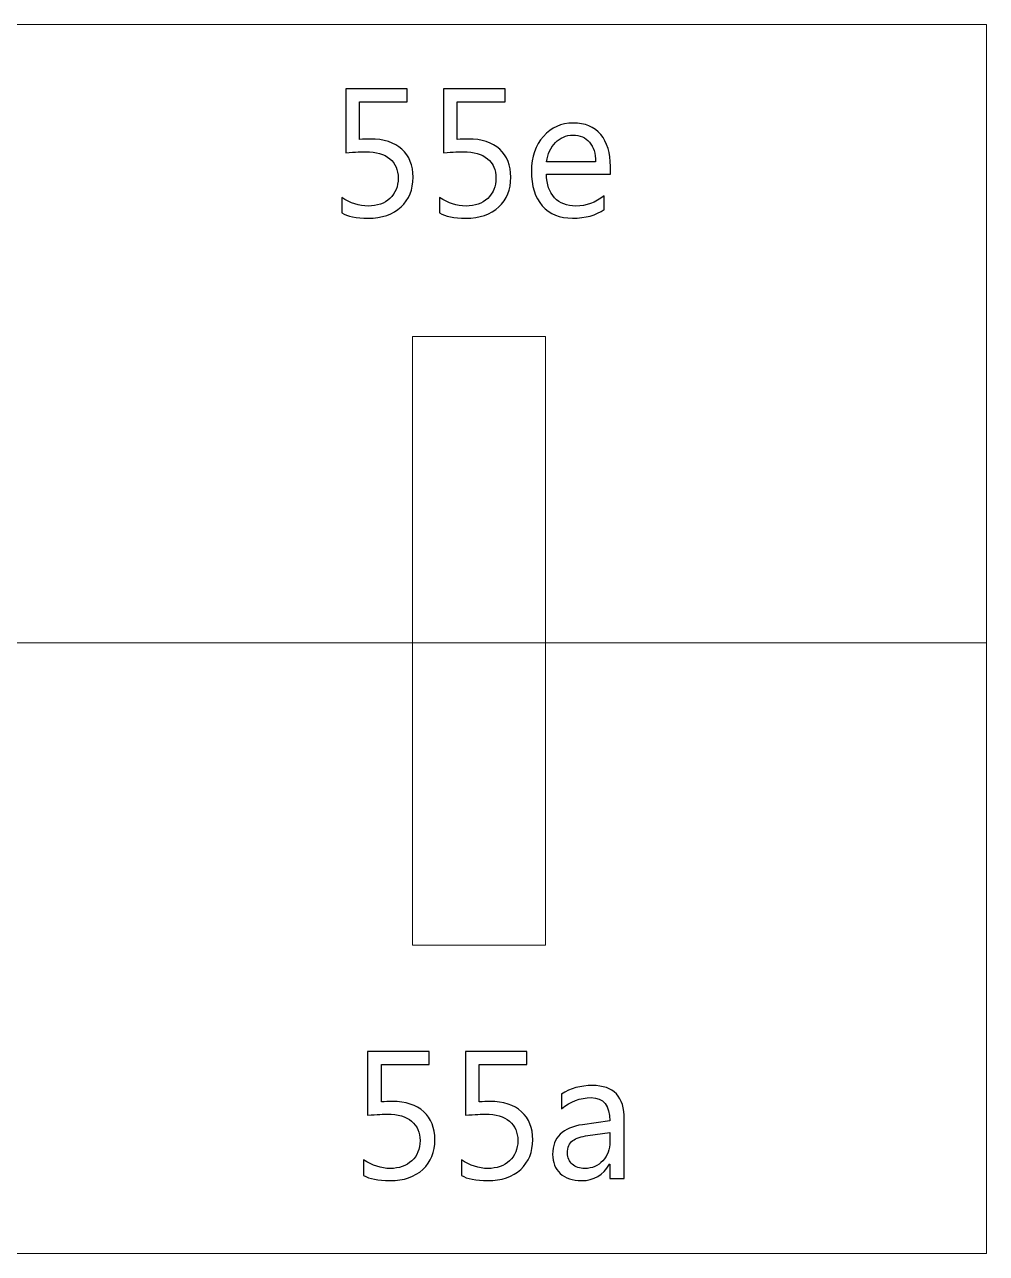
# Model space of a CAD drawing. Header units: centimetres. Extents: x -19.4 to 19.9, y -26.5 to 22.7.
# Drawn here: x -0.068 to 2.176, y 19.805 to 22.671 of the extents above; entities that cross this region are included whole.
import ezdxf

# ---------------------------------------------------------------- set-up
doc = ezdxf.new("R2010")
doc.units = ezdxf.units.CM
doc.header["$MEASUREMENT"] = 0
doc.layers.add('Camada 1', color=7, linetype='Continuous')

msp = doc.modelspace()

# ---------------------------------------------------------------- linework, layer by layer
at = {"layer": 'Camada 1', "color": 7, "lineweight": 9}
msp.add_lwpolyline([(0.83749, 20.52374), (1.14763, 20.52374), (1.14763, 21.94334), (0.83749, 21.94334), (0.83749, 20.52374)], close=True, dxfattribs=at)
for points in [[(-5.71413, 22.67052), (-5.71413, 22.67052), (2.17639, 22.67048), (2.17639, 22.67048), (2.17639, 22.67048), (2.17639, 22.67048), (2.17639, 19.8054), (2.17639, 19.8054), (2.17639, 19.8054), (2.17639, 19.8054), (-5.71413, 19.80566), (-5.71413, 19.80566), (-5.71413, 19.80566), (-5.71413, 19.80566), (-5.71413, 22.67052), (-5.71413, 22.67052)], [(-5.71413, 21.22868), (-5.71413, 21.22868), (2.17639, 21.22866), (2.17639, 21.22866), (2.17639, 21.22866), (2.17639, 21.22866), (2.17639, 19.8054), (2.17639, 19.8054), (2.17639, 19.8054), (2.17639, 19.8054), (-5.71413, 19.80553), (-5.71413, 19.80553), (-5.71413, 19.80553), (-5.71413, 19.80553), (-5.71413, 21.22868), (-5.71413, 21.22868)]]:
    msp.add_open_spline(points, degree=3, knots=[0, 0, 0, 0, 0.2, 0.2, 0.2, 0.2, 0.4, 0.4, 0.4, 0.4, 0.6, 0.6, 0.6, 0.6, 1, 1, 1, 1], dxfattribs=at)
at = {"layer": 'Camada 1', "color": 7}
for points, knots in [([(0.67222, 22.2314), (0.67222, 22.2314), (0.67222, 22.26738), (0.67222, 22.26738), (0.67222, 22.26738), (0.69247, 22.25412), (0.71307, 22.24748), (0.73402, 22.24748), (0.73402, 22.24748), (0.75498, 22.24748), (0.77184, 22.25341), (0.78468, 22.26526), (0.78468, 22.26526), (0.79746, 22.27705), (0.80388, 22.29278), (0.80388, 22.31233), (0.80388, 22.31233), (0.80388, 22.33173), (0.79731, 22.3469), (0.78426, 22.35776), (0.78426, 22.35776), (0.77114, 22.36863), (0.75244, 22.37406), (0.72803, 22.37406), (0.72803, 22.37406), (0.71977, 22.37406), (0.70425, 22.37322), (0.68153, 22.37159), (0.68153, 22.37159), (0.68153, 22.37159), (0.68153, 22.52054), (0.68153, 22.52054), (0.68153, 22.52054), (0.68153, 22.52054), (0.82504, 22.52054), (0.82504, 22.52054), (0.82504, 22.52054), (0.82504, 22.52054), (0.82504, 22.49006), (0.82504, 22.49006), (0.82504, 22.49006), (0.82504, 22.49006), (0.7137, 22.49006), (0.7137, 22.49006), (0.7137, 22.49006), (0.7137, 22.49006), (0.7137, 22.40285), (0.7137, 22.40285), (0.7137, 22.40285), (0.72281, 22.40341), (0.7312, 22.4037), (0.73896, 22.4037), (0.73896, 22.4037), (0.77064, 22.4037), (0.7952, 22.39572), (0.81255, 22.37985), (0.81255, 22.37985), (0.82991, 22.36397), (0.83859, 22.34217), (0.83859, 22.31451), (0.83859, 22.31451), (0.83859, 22.28587), (0.82928, 22.26279), (0.81058, 22.24537), (0.81058, 22.24537), (0.79188, 22.22787), (0.7662, 22.21912), (0.73367, 22.21912), (0.73367, 22.21912), (0.70623, 22.21912), (0.68576, 22.22321), (0.67222, 22.2314)], [0, 0, 0, 0, 0.0526316, 0.0526316, 0.0526316, 0.0526316, 0.1052632, 0.1052632, 0.1052632, 0.1052632, 0.1578947, 0.1578947, 0.1578947, 0.1578947, 0.2105263, 0.2105263, 0.2105263, 0.2105263, 0.2631579, 0.2631579, 0.2631579, 0.2631579, 0.3157895, 0.3157895, 0.3157895, 0.3157895, 0.3684211, 0.3684211, 0.3684211, 0.3684211, 0.4210526, 0.4210526, 0.4210526, 0.4210526, 0.4736842, 0.4736842, 0.4736842, 0.4736842, 0.5263158, 0.5263158, 0.5263158, 0.5263158, 0.5789474, 0.5789474, 0.5789474, 0.5789474, 0.6315789, 0.6315789, 0.6315789, 0.6315789, 0.6842105, 0.6842105, 0.6842105, 0.6842105, 0.7368421, 0.7368421, 0.7368421, 0.7368421, 0.7894737, 0.7894737, 0.7894737, 0.7894737, 0.8421053, 0.8421053, 0.8421053, 0.8421053, 0.8947368, 0.8947368, 0.8947368, 0.8947368, 1, 1, 1, 1]), ([(0.9004, 22.2314), (0.9004, 22.2314), (0.9004, 22.26738), (0.9004, 22.26738), (0.9004, 22.26738), (0.92065, 22.25412), (0.94125, 22.24748), (0.9622, 22.24748), (0.9622, 22.24748), (0.98316, 22.24748), (1.00002, 22.25341), (1.01286, 22.26526), (1.01286, 22.26526), (1.02564, 22.27705), (1.03206, 22.29278), (1.03206, 22.31233), (1.03206, 22.31233), (1.03206, 22.33173), (1.02549, 22.3469), (1.01244, 22.35776), (1.01244, 22.35776), (0.99932, 22.36863), (0.98062, 22.37406), (0.95621, 22.37406), (0.95621, 22.37406), (0.94795, 22.37406), (0.93243, 22.37322), (0.90971, 22.37159), (0.90971, 22.37159), (0.90971, 22.37159), (0.90971, 22.52054), (0.90971, 22.52054), (0.90971, 22.52054), (0.90971, 22.52054), (1.05322, 22.52054), (1.05322, 22.52054), (1.05322, 22.52054), (1.05322, 22.52054), (1.05322, 22.49006), (1.05322, 22.49006), (1.05322, 22.49006), (1.05322, 22.49006), (0.94188, 22.49006), (0.94188, 22.49006), (0.94188, 22.49006), (0.94188, 22.49006), (0.94188, 22.40285), (0.94188, 22.40285), (0.94188, 22.40285), (0.95099, 22.40341), (0.95938, 22.4037), (0.96714, 22.4037), (0.96714, 22.4037), (0.99882, 22.4037), (1.02338, 22.39572), (1.04073, 22.37985), (1.04073, 22.37985), (1.05809, 22.36397), (1.06677, 22.34217), (1.06677, 22.31451), (1.06677, 22.31451), (1.06677, 22.28587), (1.05746, 22.26279), (1.03876, 22.24537), (1.03876, 22.24537), (1.02006, 22.22787), (0.99438, 22.21912), (0.96185, 22.21912), (0.96185, 22.21912), (0.93441, 22.21912), (0.91394, 22.22321), (0.9004, 22.2314)], [0, 0, 0, 0, 0.0526316, 0.0526316, 0.0526316, 0.0526316, 0.1052632, 0.1052632, 0.1052632, 0.1052632, 0.1578947, 0.1578947, 0.1578947, 0.1578947, 0.2105263, 0.2105263, 0.2105263, 0.2105263, 0.2631579, 0.2631579, 0.2631579, 0.2631579, 0.3157895, 0.3157895, 0.3157895, 0.3157895, 0.3684211, 0.3684211, 0.3684211, 0.3684211, 0.4210526, 0.4210526, 0.4210526, 0.4210526, 0.4736842, 0.4736842, 0.4736842, 0.4736842, 0.5263158, 0.5263158, 0.5263158, 0.5263158, 0.5789474, 0.5789474, 0.5789474, 0.5789474, 0.6315789, 0.6315789, 0.6315789, 0.6315789, 0.6842105, 0.6842105, 0.6842105, 0.6842105, 0.7368421, 0.7368421, 0.7368421, 0.7368421, 0.7894737, 0.7894737, 0.7894737, 0.7894737, 0.8421053, 0.8421053, 0.8421053, 0.8421053, 0.8947368, 0.8947368, 0.8947368, 0.8947368, 1, 1, 1, 1]), ([(1.29918, 22.32157), (1.29918, 22.32157), (1.14974, 22.32157), (1.14974, 22.32157), (1.14974, 22.32157), (1.15031, 22.29793), (1.15666, 22.27966), (1.16872, 22.26682), (1.16872, 22.26682), (1.18086, 22.2539), (1.19751, 22.24748), (1.21868, 22.24748), (1.21868, 22.24748), (1.24253, 22.24748), (1.2644, 22.25539), (1.28437, 22.27119), (1.28437, 22.27119), (1.28437, 22.27119), (1.28437, 22.23944), (1.28437, 22.23944), (1.28437, 22.23944), (1.26581, 22.22589), (1.24119, 22.21912), (1.21063, 22.21912), (1.21063, 22.21912), (1.18079, 22.21912), (1.15729, 22.22872), (1.14022, 22.24798), (1.14022, 22.24798), (1.12314, 22.26724), (1.11461, 22.29433), (1.11461, 22.32919), (1.11461, 22.32919), (1.11461, 22.36221), (1.12392, 22.38902), (1.14262, 22.40983), (1.14262, 22.40983), (1.16132, 22.43058), (1.18446, 22.44095), (1.21219, 22.44095), (1.21219, 22.44095), (1.23985, 22.44095), (1.26129, 22.43199), (1.27646, 22.41407), (1.27646, 22.41407), (1.29163, 22.39615), (1.29918, 22.37124), (1.29918, 22.33935), (1.29918, 22.33935), (1.29918, 22.33935), (1.29918, 22.32157), (1.29918, 22.32157)], [0, 0, 0, 0, 0.0714286, 0.0714286, 0.0714286, 0.0714286, 0.1428571, 0.1428571, 0.1428571, 0.1428571, 0.2142857, 0.2142857, 0.2142857, 0.2142857, 0.2857143, 0.2857143, 0.2857143, 0.2857143, 0.3571429, 0.3571429, 0.3571429, 0.3571429, 0.4285714, 0.4285714, 0.4285714, 0.4285714, 0.5, 0.5, 0.5, 0.5, 0.5714286, 0.5714286, 0.5714286, 0.5714286, 0.6428571, 0.6428571, 0.6428571, 0.6428571, 0.7142857, 0.7142857, 0.7142857, 0.7142857, 0.7857143, 0.7857143, 0.7857143, 0.7857143, 0.8571429, 0.8571429, 0.8571429, 0.8571429, 1, 1, 1, 1]), ([(1.26447, 22.35036), (1.26433, 22.36997), (1.2596, 22.38528), (1.25029, 22.39622), (1.25029, 22.39622), (1.24097, 22.40715), (1.22806, 22.41259), (1.21155, 22.41259), (1.21155, 22.41259), (1.19561, 22.41259), (1.18199, 22.40687), (1.17084, 22.39537), (1.17084, 22.39537), (1.15969, 22.38387), (1.15278, 22.36891), (1.15017, 22.35036), (1.15017, 22.35036), (1.15017, 22.35036), (1.26447, 22.35036), (1.26447, 22.35036)], [0, 0, 0, 0, 0.1666667, 0.1666667, 0.1666667, 0.1666667, 0.3333333, 0.3333333, 0.3333333, 0.3333333, 0.5, 0.5, 0.5, 0.5, 0.6666667, 0.6666667, 0.6666667, 0.6666667, 1, 1, 1, 1]), ([(0.72322, 19.9874), (0.72322, 19.9874), (0.72322, 20.02338), (0.72322, 20.02338), (0.72322, 20.02338), (0.74347, 20.01012), (0.76407, 20.00348), (0.78502, 20.00348), (0.78502, 20.00348), (0.80598, 20.00348), (0.82284, 20.00941), (0.83568, 20.02126), (0.83568, 20.02126), (0.84846, 20.03305), (0.85488, 20.04878), (0.85488, 20.06833), (0.85488, 20.06833), (0.85488, 20.08773), (0.84831, 20.1029), (0.83526, 20.11376), (0.83526, 20.11376), (0.82214, 20.12463), (0.80344, 20.13006), (0.77903, 20.13006), (0.77903, 20.13006), (0.77077, 20.13006), (0.75525, 20.12922), (0.73253, 20.12759), (0.73253, 20.12759), (0.73253, 20.12759), (0.73253, 20.27654), (0.73253, 20.27654), (0.73253, 20.27654), (0.73253, 20.27654), (0.87604, 20.27654), (0.87604, 20.27654), (0.87604, 20.27654), (0.87604, 20.27654), (0.87604, 20.24606), (0.87604, 20.24606), (0.87604, 20.24606), (0.87604, 20.24606), (0.7647, 20.24606), (0.7647, 20.24606), (0.7647, 20.24606), (0.7647, 20.24606), (0.7647, 20.15885), (0.7647, 20.15885), (0.7647, 20.15885), (0.77381, 20.15941), (0.7822, 20.1597), (0.78996, 20.1597), (0.78996, 20.1597), (0.82164, 20.1597), (0.8462, 20.15172), (0.86355, 20.13585), (0.86355, 20.13585), (0.88091, 20.11997), (0.88959, 20.09817), (0.88959, 20.07051), (0.88959, 20.07051), (0.88959, 20.04187), (0.88028, 20.01879), (0.86158, 20.00137), (0.86158, 20.00137), (0.84288, 19.98387), (0.8172, 19.97512), (0.78467, 19.97512), (0.78467, 19.97512), (0.75723, 19.97512), (0.73676, 19.97921), (0.72322, 19.9874)], [0, 0, 0, 0, 0.0526316, 0.0526316, 0.0526316, 0.0526316, 0.1052632, 0.1052632, 0.1052632, 0.1052632, 0.1578947, 0.1578947, 0.1578947, 0.1578947, 0.2105263, 0.2105263, 0.2105263, 0.2105263, 0.2631579, 0.2631579, 0.2631579, 0.2631579, 0.3157895, 0.3157895, 0.3157895, 0.3157895, 0.3684211, 0.3684211, 0.3684211, 0.3684211, 0.4210526, 0.4210526, 0.4210526, 0.4210526, 0.4736842, 0.4736842, 0.4736842, 0.4736842, 0.5263158, 0.5263158, 0.5263158, 0.5263158, 0.5789474, 0.5789474, 0.5789474, 0.5789474, 0.6315789, 0.6315789, 0.6315789, 0.6315789, 0.6842105, 0.6842105, 0.6842105, 0.6842105, 0.7368421, 0.7368421, 0.7368421, 0.7368421, 0.7894737, 0.7894737, 0.7894737, 0.7894737, 0.8421053, 0.8421053, 0.8421053, 0.8421053, 0.8947368, 0.8947368, 0.8947368, 0.8947368, 1, 1, 1, 1]), ([(0.9514, 19.9874), (0.9514, 19.9874), (0.9514, 20.02338), (0.9514, 20.02338), (0.9514, 20.02338), (0.97165, 20.01012), (0.99225, 20.00348), (1.0132, 20.00348), (1.0132, 20.00348), (1.03416, 20.00348), (1.05102, 20.00941), (1.06386, 20.02126), (1.06386, 20.02126), (1.07664, 20.03305), (1.08306, 20.04878), (1.08306, 20.06833), (1.08306, 20.06833), (1.08306, 20.08773), (1.07649, 20.1029), (1.06344, 20.11376), (1.06344, 20.11376), (1.05032, 20.12463), (1.03162, 20.13006), (1.00721, 20.13006), (1.00721, 20.13006), (0.99895, 20.13006), (0.98343, 20.12922), (0.96071, 20.12759), (0.96071, 20.12759), (0.96071, 20.12759), (0.96071, 20.27654), (0.96071, 20.27654), (0.96071, 20.27654), (0.96071, 20.27654), (1.10422, 20.27654), (1.10422, 20.27654), (1.10422, 20.27654), (1.10422, 20.27654), (1.10422, 20.24606), (1.10422, 20.24606), (1.10422, 20.24606), (1.10422, 20.24606), (0.99288, 20.24606), (0.99288, 20.24606), (0.99288, 20.24606), (0.99288, 20.24606), (0.99288, 20.15885), (0.99288, 20.15885), (0.99288, 20.15885), (1.00199, 20.15941), (1.01038, 20.1597), (1.01814, 20.1597), (1.01814, 20.1597), (1.04982, 20.1597), (1.07438, 20.15172), (1.09173, 20.13585), (1.09173, 20.13585), (1.10909, 20.11997), (1.11777, 20.09817), (1.11777, 20.07051), (1.11777, 20.07051), (1.11777, 20.04187), (1.10846, 20.01879), (1.08976, 20.00137), (1.08976, 20.00137), (1.07106, 19.98387), (1.04538, 19.97512), (1.01285, 19.97512), (1.01285, 19.97512), (0.98541, 19.97512), (0.96494, 19.97921), (0.9514, 19.9874)], [0, 0, 0, 0, 0.0526316, 0.0526316, 0.0526316, 0.0526316, 0.1052632, 0.1052632, 0.1052632, 0.1052632, 0.1578947, 0.1578947, 0.1578947, 0.1578947, 0.2105263, 0.2105263, 0.2105263, 0.2105263, 0.2631579, 0.2631579, 0.2631579, 0.2631579, 0.3157895, 0.3157895, 0.3157895, 0.3157895, 0.3684211, 0.3684211, 0.3684211, 0.3684211, 0.4210526, 0.4210526, 0.4210526, 0.4210526, 0.4736842, 0.4736842, 0.4736842, 0.4736842, 0.5263158, 0.5263158, 0.5263158, 0.5263158, 0.5789474, 0.5789474, 0.5789474, 0.5789474, 0.6315789, 0.6315789, 0.6315789, 0.6315789, 0.6842105, 0.6842105, 0.6842105, 0.6842105, 0.7368421, 0.7368421, 0.7368421, 0.7368421, 0.7894737, 0.7894737, 0.7894737, 0.7894737, 0.8421053, 0.8421053, 0.8421053, 0.8421053, 0.8947368, 0.8947368, 0.8947368, 0.8947368, 1, 1, 1, 1]), ([(1.33156, 19.9802), (1.33156, 19.9802), (1.29769, 19.9802), (1.29769, 19.9802), (1.29769, 19.9802), (1.29769, 19.9802), (1.29769, 20.01329), (1.29769, 20.01329), (1.29769, 20.01329), (1.29769, 20.01329), (1.29684, 20.01329), (1.29684, 20.01329), (1.29684, 20.01329), (1.2821, 19.98782), (1.26044, 19.97512), (1.23172, 19.97512), (1.23172, 19.97512), (1.21062, 19.97512), (1.19411, 19.98069), (1.18219, 19.99191), (1.18219, 19.99191), (1.17026, 20.00306), (1.16434, 20.01788), (1.16434, 20.03636), (1.16434, 20.03636), (1.16434, 20.07595), (1.18762, 20.09902), (1.23419, 20.10551), (1.23419, 20.10551), (1.23419, 20.10551), (1.29769, 20.1144), (1.29769, 20.1144), (1.29769, 20.1144), (1.29769, 20.15052), (1.28315, 20.16859), (1.25409, 20.16859), (1.25409, 20.16859), (1.22861, 20.16859), (1.20561, 20.15984), (1.18508, 20.14234), (1.18508, 20.14234), (1.18508, 20.14234), (1.18508, 20.17705), (1.18508, 20.17705), (1.18508, 20.17705), (1.20589, 20.19032), (1.22981, 20.19695), (1.25698, 20.19695), (1.25698, 20.19695), (1.30672, 20.19695), (1.33156, 20.17063), (1.33156, 20.11793), (1.33156, 20.11793), (1.33156, 20.11793), (1.33156, 19.9802), (1.33156, 19.9802)], [0, 0, 0, 0, 0.0666667, 0.0666667, 0.0666667, 0.0666667, 0.1333333, 0.1333333, 0.1333333, 0.1333333, 0.2, 0.2, 0.2, 0.2, 0.2666667, 0.2666667, 0.2666667, 0.2666667, 0.3333333, 0.3333333, 0.3333333, 0.3333333, 0.4, 0.4, 0.4, 0.4, 0.4666667, 0.4666667, 0.4666667, 0.4666667, 0.5333333, 0.5333333, 0.5333333, 0.5333333, 0.6, 0.6, 0.6, 0.6, 0.6666667, 0.6666667, 0.6666667, 0.6666667, 0.7333333, 0.7333333, 0.7333333, 0.7333333, 0.8, 0.8, 0.8, 0.8, 0.8666667, 0.8666667, 0.8666667, 0.8666667, 1, 1, 1, 1]), ([(1.29769, 20.08731), (1.29769, 20.08731), (1.24661, 20.08025), (1.24661, 20.08025), (1.24661, 20.08025), (1.23087, 20.07806), (1.21902, 20.07411), (1.21105, 20.06854), (1.21105, 20.06854), (1.20307, 20.06289), (1.19905, 20.05301), (1.19905, 20.03876), (1.19905, 20.03876), (1.19905, 20.02839), (1.20272, 20.01992), (1.21013, 20.01336), (1.21013, 20.01336), (1.21747, 20.0068), (1.22734, 20.00348), (1.23955, 20.00348), (1.23955, 20.00348), (1.25641, 20.00348), (1.27031, 20.00941), (1.28125, 20.02119), (1.28125, 20.02119), (1.29219, 20.03305), (1.29769, 20.048), (1.29769, 20.06614), (1.29769, 20.06614), (1.29769, 20.06614), (1.29769, 20.08731), (1.29769, 20.08731)], [0, 0, 0, 0, 0.1111111, 0.1111111, 0.1111111, 0.1111111, 0.2222222, 0.2222222, 0.2222222, 0.2222222, 0.3333333, 0.3333333, 0.3333333, 0.3333333, 0.4444444, 0.4444444, 0.4444444, 0.4444444, 0.5555556, 0.5555556, 0.5555556, 0.5555556, 0.6666667, 0.6666667, 0.6666667, 0.6666667, 0.7777778, 0.7777778, 0.7777778, 0.7777778, 1, 1, 1, 1])]:
    msp.add_open_spline(points, degree=3, knots=knots, dxfattribs=at)
at = {"layer": 'Camada 1', "color": 250, "lineweight": 9}
for points, knots in [([(0.67222, 22.2314), (0.67222, 22.2314), (0.67222, 22.26738), (0.67222, 22.26738), (0.67222, 22.26738), (0.69247, 22.25412), (0.71307, 22.24748), (0.73402, 22.24748), (0.73402, 22.24748), (0.75498, 22.24748), (0.77184, 22.25341), (0.78468, 22.26526), (0.78468, 22.26526), (0.79746, 22.27705), (0.80388, 22.29278), (0.80388, 22.31233), (0.80388, 22.31233), (0.80388, 22.33173), (0.79731, 22.3469), (0.78426, 22.35776), (0.78426, 22.35776), (0.77114, 22.36863), (0.75244, 22.37406), (0.72803, 22.37406), (0.72803, 22.37406), (0.71977, 22.37406), (0.70425, 22.37322), (0.68153, 22.37159), (0.68153, 22.37159), (0.68153, 22.37159), (0.68153, 22.52054), (0.68153, 22.52054), (0.68153, 22.52054), (0.68153, 22.52054), (0.82504, 22.52054), (0.82504, 22.52054), (0.82504, 22.52054), (0.82504, 22.52054), (0.82504, 22.49006), (0.82504, 22.49006), (0.82504, 22.49006), (0.82504, 22.49006), (0.7137, 22.49006), (0.7137, 22.49006), (0.7137, 22.49006), (0.7137, 22.49006), (0.7137, 22.40285), (0.7137, 22.40285), (0.7137, 22.40285), (0.72281, 22.40341), (0.7312, 22.4037), (0.73896, 22.4037), (0.73896, 22.4037), (0.77064, 22.4037), (0.7952, 22.39572), (0.81255, 22.37985), (0.81255, 22.37985), (0.82991, 22.36397), (0.83859, 22.34217), (0.83859, 22.31451), (0.83859, 22.31451), (0.83859, 22.28587), (0.82928, 22.26279), (0.81058, 22.24537), (0.81058, 22.24537), (0.79188, 22.22787), (0.7662, 22.21912), (0.73367, 22.21912), (0.73367, 22.21912), (0.70623, 22.21912), (0.68576, 22.22321), (0.67222, 22.2314)], [0, 0, 0, 0, 0.0526316, 0.0526316, 0.0526316, 0.0526316, 0.1052632, 0.1052632, 0.1052632, 0.1052632, 0.1578947, 0.1578947, 0.1578947, 0.1578947, 0.2105263, 0.2105263, 0.2105263, 0.2105263, 0.2631579, 0.2631579, 0.2631579, 0.2631579, 0.3157895, 0.3157895, 0.3157895, 0.3157895, 0.3684211, 0.3684211, 0.3684211, 0.3684211, 0.4210526, 0.4210526, 0.4210526, 0.4210526, 0.4736842, 0.4736842, 0.4736842, 0.4736842, 0.5263158, 0.5263158, 0.5263158, 0.5263158, 0.5789474, 0.5789474, 0.5789474, 0.5789474, 0.6315789, 0.6315789, 0.6315789, 0.6315789, 0.6842105, 0.6842105, 0.6842105, 0.6842105, 0.7368421, 0.7368421, 0.7368421, 0.7368421, 0.7894737, 0.7894737, 0.7894737, 0.7894737, 0.8421053, 0.8421053, 0.8421053, 0.8421053, 0.8947368, 0.8947368, 0.8947368, 0.8947368, 1, 1, 1, 1]), ([(0.9004, 22.2314), (0.9004, 22.2314), (0.9004, 22.26738), (0.9004, 22.26738), (0.9004, 22.26738), (0.92065, 22.25412), (0.94125, 22.24748), (0.9622, 22.24748), (0.9622, 22.24748), (0.98316, 22.24748), (1.00002, 22.25341), (1.01286, 22.26526), (1.01286, 22.26526), (1.02564, 22.27705), (1.03206, 22.29278), (1.03206, 22.31233), (1.03206, 22.31233), (1.03206, 22.33173), (1.02549, 22.3469), (1.01244, 22.35776), (1.01244, 22.35776), (0.99932, 22.36863), (0.98062, 22.37406), (0.95621, 22.37406), (0.95621, 22.37406), (0.94795, 22.37406), (0.93243, 22.37322), (0.90971, 22.37159), (0.90971, 22.37159), (0.90971, 22.37159), (0.90971, 22.52054), (0.90971, 22.52054), (0.90971, 22.52054), (0.90971, 22.52054), (1.05322, 22.52054), (1.05322, 22.52054), (1.05322, 22.52054), (1.05322, 22.52054), (1.05322, 22.49006), (1.05322, 22.49006), (1.05322, 22.49006), (1.05322, 22.49006), (0.94188, 22.49006), (0.94188, 22.49006), (0.94188, 22.49006), (0.94188, 22.49006), (0.94188, 22.40285), (0.94188, 22.40285), (0.94188, 22.40285), (0.95099, 22.40341), (0.95938, 22.4037), (0.96714, 22.4037), (0.96714, 22.4037), (0.99882, 22.4037), (1.02338, 22.39572), (1.04073, 22.37985), (1.04073, 22.37985), (1.05809, 22.36397), (1.06677, 22.34217), (1.06677, 22.31451), (1.06677, 22.31451), (1.06677, 22.28587), (1.05746, 22.26279), (1.03876, 22.24537), (1.03876, 22.24537), (1.02006, 22.22787), (0.99438, 22.21912), (0.96185, 22.21912), (0.96185, 22.21912), (0.93441, 22.21912), (0.91394, 22.22321), (0.9004, 22.2314)], [0, 0, 0, 0, 0.0526316, 0.0526316, 0.0526316, 0.0526316, 0.1052632, 0.1052632, 0.1052632, 0.1052632, 0.1578947, 0.1578947, 0.1578947, 0.1578947, 0.2105263, 0.2105263, 0.2105263, 0.2105263, 0.2631579, 0.2631579, 0.2631579, 0.2631579, 0.3157895, 0.3157895, 0.3157895, 0.3157895, 0.3684211, 0.3684211, 0.3684211, 0.3684211, 0.4210526, 0.4210526, 0.4210526, 0.4210526, 0.4736842, 0.4736842, 0.4736842, 0.4736842, 0.5263158, 0.5263158, 0.5263158, 0.5263158, 0.5789474, 0.5789474, 0.5789474, 0.5789474, 0.6315789, 0.6315789, 0.6315789, 0.6315789, 0.6842105, 0.6842105, 0.6842105, 0.6842105, 0.7368421, 0.7368421, 0.7368421, 0.7368421, 0.7894737, 0.7894737, 0.7894737, 0.7894737, 0.8421053, 0.8421053, 0.8421053, 0.8421053, 0.8947368, 0.8947368, 0.8947368, 0.8947368, 1, 1, 1, 1]), ([(1.29918, 22.32157), (1.29918, 22.32157), (1.14974, 22.32157), (1.14974, 22.32157), (1.14974, 22.32157), (1.15031, 22.29793), (1.15666, 22.27966), (1.16872, 22.26682), (1.16872, 22.26682), (1.18086, 22.2539), (1.19751, 22.24748), (1.21868, 22.24748), (1.21868, 22.24748), (1.24253, 22.24748), (1.2644, 22.25539), (1.28437, 22.27119), (1.28437, 22.27119), (1.28437, 22.27119), (1.28437, 22.23944), (1.28437, 22.23944), (1.28437, 22.23944), (1.26581, 22.22589), (1.24119, 22.21912), (1.21063, 22.21912), (1.21063, 22.21912), (1.18079, 22.21912), (1.15729, 22.22872), (1.14022, 22.24798), (1.14022, 22.24798), (1.12314, 22.26724), (1.11461, 22.29433), (1.11461, 22.32919), (1.11461, 22.32919), (1.11461, 22.36221), (1.12392, 22.38902), (1.14262, 22.40983), (1.14262, 22.40983), (1.16132, 22.43058), (1.18446, 22.44095), (1.21219, 22.44095), (1.21219, 22.44095), (1.23985, 22.44095), (1.26129, 22.43199), (1.27646, 22.41407), (1.27646, 22.41407), (1.29163, 22.39615), (1.29918, 22.37124), (1.29918, 22.33935), (1.29918, 22.33935), (1.29918, 22.33935), (1.29918, 22.32157), (1.29918, 22.32157)], [0, 0, 0, 0, 0.0714286, 0.0714286, 0.0714286, 0.0714286, 0.1428571, 0.1428571, 0.1428571, 0.1428571, 0.2142857, 0.2142857, 0.2142857, 0.2142857, 0.2857143, 0.2857143, 0.2857143, 0.2857143, 0.3571429, 0.3571429, 0.3571429, 0.3571429, 0.4285714, 0.4285714, 0.4285714, 0.4285714, 0.5, 0.5, 0.5, 0.5, 0.5714286, 0.5714286, 0.5714286, 0.5714286, 0.6428571, 0.6428571, 0.6428571, 0.6428571, 0.7142857, 0.7142857, 0.7142857, 0.7142857, 0.7857143, 0.7857143, 0.7857143, 0.7857143, 0.8571429, 0.8571429, 0.8571429, 0.8571429, 1, 1, 1, 1]), ([(1.26447, 22.35036), (1.26433, 22.36997), (1.2596, 22.38528), (1.25029, 22.39622), (1.25029, 22.39622), (1.24097, 22.40715), (1.22806, 22.41259), (1.21155, 22.41259), (1.21155, 22.41259), (1.19561, 22.41259), (1.18199, 22.40687), (1.17084, 22.39537), (1.17084, 22.39537), (1.15969, 22.38387), (1.15278, 22.36891), (1.15017, 22.35036), (1.15017, 22.35036), (1.15017, 22.35036), (1.26447, 22.35036), (1.26447, 22.35036)], [0, 0, 0, 0, 0.1666667, 0.1666667, 0.1666667, 0.1666667, 0.3333333, 0.3333333, 0.3333333, 0.3333333, 0.5, 0.5, 0.5, 0.5, 0.6666667, 0.6666667, 0.6666667, 0.6666667, 1, 1, 1, 1]), ([(0.72322, 19.9874), (0.72322, 19.9874), (0.72322, 20.02338), (0.72322, 20.02338), (0.72322, 20.02338), (0.74347, 20.01012), (0.76407, 20.00348), (0.78502, 20.00348), (0.78502, 20.00348), (0.80598, 20.00348), (0.82284, 20.00941), (0.83568, 20.02126), (0.83568, 20.02126), (0.84846, 20.03305), (0.85488, 20.04878), (0.85488, 20.06833), (0.85488, 20.06833), (0.85488, 20.08773), (0.84831, 20.1029), (0.83526, 20.11376), (0.83526, 20.11376), (0.82214, 20.12463), (0.80344, 20.13006), (0.77903, 20.13006), (0.77903, 20.13006), (0.77077, 20.13006), (0.75525, 20.12922), (0.73253, 20.12759), (0.73253, 20.12759), (0.73253, 20.12759), (0.73253, 20.27654), (0.73253, 20.27654), (0.73253, 20.27654), (0.73253, 20.27654), (0.87604, 20.27654), (0.87604, 20.27654), (0.87604, 20.27654), (0.87604, 20.27654), (0.87604, 20.24606), (0.87604, 20.24606), (0.87604, 20.24606), (0.87604, 20.24606), (0.7647, 20.24606), (0.7647, 20.24606), (0.7647, 20.24606), (0.7647, 20.24606), (0.7647, 20.15885), (0.7647, 20.15885), (0.7647, 20.15885), (0.77381, 20.15941), (0.7822, 20.1597), (0.78996, 20.1597), (0.78996, 20.1597), (0.82164, 20.1597), (0.8462, 20.15172), (0.86355, 20.13585), (0.86355, 20.13585), (0.88091, 20.11997), (0.88959, 20.09817), (0.88959, 20.07051), (0.88959, 20.07051), (0.88959, 20.04187), (0.88028, 20.01879), (0.86158, 20.00137), (0.86158, 20.00137), (0.84288, 19.98387), (0.8172, 19.97512), (0.78467, 19.97512), (0.78467, 19.97512), (0.75723, 19.97512), (0.73676, 19.97921), (0.72322, 19.9874)], [0, 0, 0, 0, 0.0526316, 0.0526316, 0.0526316, 0.0526316, 0.1052632, 0.1052632, 0.1052632, 0.1052632, 0.1578947, 0.1578947, 0.1578947, 0.1578947, 0.2105263, 0.2105263, 0.2105263, 0.2105263, 0.2631579, 0.2631579, 0.2631579, 0.2631579, 0.3157895, 0.3157895, 0.3157895, 0.3157895, 0.3684211, 0.3684211, 0.3684211, 0.3684211, 0.4210526, 0.4210526, 0.4210526, 0.4210526, 0.4736842, 0.4736842, 0.4736842, 0.4736842, 0.5263158, 0.5263158, 0.5263158, 0.5263158, 0.5789474, 0.5789474, 0.5789474, 0.5789474, 0.6315789, 0.6315789, 0.6315789, 0.6315789, 0.6842105, 0.6842105, 0.6842105, 0.6842105, 0.7368421, 0.7368421, 0.7368421, 0.7368421, 0.7894737, 0.7894737, 0.7894737, 0.7894737, 0.8421053, 0.8421053, 0.8421053, 0.8421053, 0.8947368, 0.8947368, 0.8947368, 0.8947368, 1, 1, 1, 1]), ([(0.9514, 19.9874), (0.9514, 19.9874), (0.9514, 20.02338), (0.9514, 20.02338), (0.9514, 20.02338), (0.97165, 20.01012), (0.99225, 20.00348), (1.0132, 20.00348), (1.0132, 20.00348), (1.03416, 20.00348), (1.05102, 20.00941), (1.06386, 20.02126), (1.06386, 20.02126), (1.07664, 20.03305), (1.08306, 20.04878), (1.08306, 20.06833), (1.08306, 20.06833), (1.08306, 20.08773), (1.07649, 20.1029), (1.06344, 20.11376), (1.06344, 20.11376), (1.05032, 20.12463), (1.03162, 20.13006), (1.00721, 20.13006), (1.00721, 20.13006), (0.99895, 20.13006), (0.98343, 20.12922), (0.96071, 20.12759), (0.96071, 20.12759), (0.96071, 20.12759), (0.96071, 20.27654), (0.96071, 20.27654), (0.96071, 20.27654), (0.96071, 20.27654), (1.10422, 20.27654), (1.10422, 20.27654), (1.10422, 20.27654), (1.10422, 20.27654), (1.10422, 20.24606), (1.10422, 20.24606), (1.10422, 20.24606), (1.10422, 20.24606), (0.99288, 20.24606), (0.99288, 20.24606), (0.99288, 20.24606), (0.99288, 20.24606), (0.99288, 20.15885), (0.99288, 20.15885), (0.99288, 20.15885), (1.00199, 20.15941), (1.01038, 20.1597), (1.01814, 20.1597), (1.01814, 20.1597), (1.04982, 20.1597), (1.07438, 20.15172), (1.09173, 20.13585), (1.09173, 20.13585), (1.10909, 20.11997), (1.11777, 20.09817), (1.11777, 20.07051), (1.11777, 20.07051), (1.11777, 20.04187), (1.10846, 20.01879), (1.08976, 20.00137), (1.08976, 20.00137), (1.07106, 19.98387), (1.04538, 19.97512), (1.01285, 19.97512), (1.01285, 19.97512), (0.98541, 19.97512), (0.96494, 19.97921), (0.9514, 19.9874)], [0, 0, 0, 0, 0.0526316, 0.0526316, 0.0526316, 0.0526316, 0.1052632, 0.1052632, 0.1052632, 0.1052632, 0.1578947, 0.1578947, 0.1578947, 0.1578947, 0.2105263, 0.2105263, 0.2105263, 0.2105263, 0.2631579, 0.2631579, 0.2631579, 0.2631579, 0.3157895, 0.3157895, 0.3157895, 0.3157895, 0.3684211, 0.3684211, 0.3684211, 0.3684211, 0.4210526, 0.4210526, 0.4210526, 0.4210526, 0.4736842, 0.4736842, 0.4736842, 0.4736842, 0.5263158, 0.5263158, 0.5263158, 0.5263158, 0.5789474, 0.5789474, 0.5789474, 0.5789474, 0.6315789, 0.6315789, 0.6315789, 0.6315789, 0.6842105, 0.6842105, 0.6842105, 0.6842105, 0.7368421, 0.7368421, 0.7368421, 0.7368421, 0.7894737, 0.7894737, 0.7894737, 0.7894737, 0.8421053, 0.8421053, 0.8421053, 0.8421053, 0.8947368, 0.8947368, 0.8947368, 0.8947368, 1, 1, 1, 1]), ([(1.33156, 19.9802), (1.33156, 19.9802), (1.29769, 19.9802), (1.29769, 19.9802), (1.29769, 19.9802), (1.29769, 19.9802), (1.29769, 20.01329), (1.29769, 20.01329), (1.29769, 20.01329), (1.29769, 20.01329), (1.29684, 20.01329), (1.29684, 20.01329), (1.29684, 20.01329), (1.2821, 19.98782), (1.26044, 19.97512), (1.23172, 19.97512), (1.23172, 19.97512), (1.21062, 19.97512), (1.19411, 19.98069), (1.18219, 19.99191), (1.18219, 19.99191), (1.17026, 20.00306), (1.16434, 20.01788), (1.16434, 20.03636), (1.16434, 20.03636), (1.16434, 20.07595), (1.18762, 20.09902), (1.23419, 20.10551), (1.23419, 20.10551), (1.23419, 20.10551), (1.29769, 20.1144), (1.29769, 20.1144), (1.29769, 20.1144), (1.29769, 20.15052), (1.28315, 20.16859), (1.25409, 20.16859), (1.25409, 20.16859), (1.22861, 20.16859), (1.20561, 20.15984), (1.18508, 20.14234), (1.18508, 20.14234), (1.18508, 20.14234), (1.18508, 20.17705), (1.18508, 20.17705), (1.18508, 20.17705), (1.20589, 20.19032), (1.22981, 20.19695), (1.25698, 20.19695), (1.25698, 20.19695), (1.30672, 20.19695), (1.33156, 20.17063), (1.33156, 20.11793), (1.33156, 20.11793), (1.33156, 20.11793), (1.33156, 19.9802), (1.33156, 19.9802)], [0, 0, 0, 0, 0.0666667, 0.0666667, 0.0666667, 0.0666667, 0.1333333, 0.1333333, 0.1333333, 0.1333333, 0.2, 0.2, 0.2, 0.2, 0.2666667, 0.2666667, 0.2666667, 0.2666667, 0.3333333, 0.3333333, 0.3333333, 0.3333333, 0.4, 0.4, 0.4, 0.4, 0.4666667, 0.4666667, 0.4666667, 0.4666667, 0.5333333, 0.5333333, 0.5333333, 0.5333333, 0.6, 0.6, 0.6, 0.6, 0.6666667, 0.6666667, 0.6666667, 0.6666667, 0.7333333, 0.7333333, 0.7333333, 0.7333333, 0.8, 0.8, 0.8, 0.8, 0.8666667, 0.8666667, 0.8666667, 0.8666667, 1, 1, 1, 1]), ([(1.29769, 20.08731), (1.29769, 20.08731), (1.24661, 20.08025), (1.24661, 20.08025), (1.24661, 20.08025), (1.23087, 20.07806), (1.21902, 20.07411), (1.21105, 20.06854), (1.21105, 20.06854), (1.20307, 20.06289), (1.19905, 20.05301), (1.19905, 20.03876), (1.19905, 20.03876), (1.19905, 20.02839), (1.20272, 20.01992), (1.21013, 20.01336), (1.21013, 20.01336), (1.21747, 20.0068), (1.22734, 20.00348), (1.23955, 20.00348), (1.23955, 20.00348), (1.25641, 20.00348), (1.27031, 20.00941), (1.28125, 20.02119), (1.28125, 20.02119), (1.29219, 20.03305), (1.29769, 20.048), (1.29769, 20.06614), (1.29769, 20.06614), (1.29769, 20.06614), (1.29769, 20.08731), (1.29769, 20.08731)], [0, 0, 0, 0, 0.1111111, 0.1111111, 0.1111111, 0.1111111, 0.2222222, 0.2222222, 0.2222222, 0.2222222, 0.3333333, 0.3333333, 0.3333333, 0.3333333, 0.4444444, 0.4444444, 0.4444444, 0.4444444, 0.5555556, 0.5555556, 0.5555556, 0.5555556, 0.6666667, 0.6666667, 0.6666667, 0.6666667, 0.7777778, 0.7777778, 0.7777778, 0.7777778, 1, 1, 1, 1])]:
    msp.add_open_spline(points, degree=3, knots=knots, dxfattribs=at)

doc.saveas('drawing.dxf')
